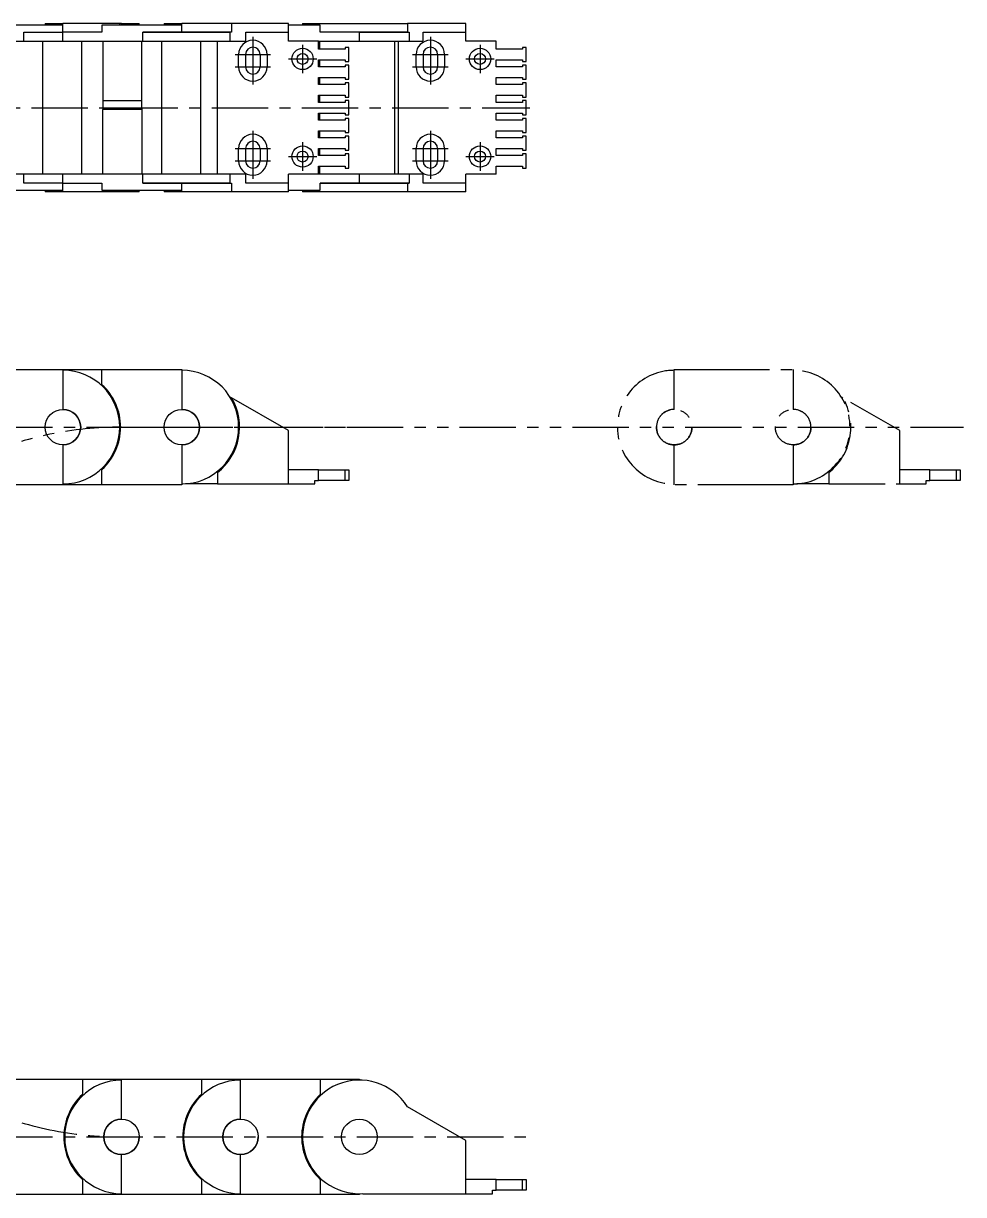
# Model space of a CAD drawing. Extents: x -236 to 879, y -598 to 95.
# Drawn here: x 349 to 879, y -565 to 95 of the extents above; entities that cross this region are included whole.
import ezdxf

# ---------------------------------------------------------------- set-up
doc = ezdxf.new("R2010")
doc.units = 0
doc.linetypes.add('CENTER', pattern=[50.8, 31.75, -6.35, 6.35, -6.35])
doc.linetypes.add('PHANTOM', pattern=[63.5, 31.75, -6.35, 6.35, -6.35, 6.35, -6.35])
doc.layers.get('0').update_dxf_attribs({"linetype": 'CONTINUOUS'})
doc.layers.add('CENTER', color=1, linetype='CONTINUOUS')

msp = doc.modelspace()

# ---------------------------------------------------------------- linework, layer by layer
at = {"color": 7, "linetype": 'CONTINUOUS'}
for p, q in [((371.370856, 94), (326.370856, 94)), ((361.370856, 95), (371.370856, 95)), ((361.370856, 95), (361.370856, 94)), ((403.370856, 95), (371.370856, 95)), ((371.370856, 94), (371.370856, 95)), ((371.370856, 90), (371.370856, 94)), ((438.370856, 94), (393.370856, 94)), ((393.370856, 94), (393.370856, 90)), ((403.370856, 94), (403.370856, 95)), ((404.370856, 95), (403.370856, 95)), ((404.370856, 95), (414.370856, 95)), ((404.370856, 94), (404.370856, 95)), ((414.370856, 94), (414.370856, 95)), ((428.370856, 95), (438.370856, 95)), ((428.370856, 95), (428.370856, 94)), ((466.392947, 95), (438.370856, 95)), ((438.370856, 94), (438.370856, 95)), ((438.370856, 90), (438.370856, 94)), ((466.392947, 95), (466.392947, 90)), ((498.370856, 95), (466.392947, 95)), ((498.370856, 90), (498.370856, 95)), ((516.370856, 94), (498.370856, 94)), ((506.370856, 95), (565.49299, 95)), ((506.370856, 95), (506.370856, 94)), ((516.370856, 90), (516.370856, 94)), ((565.49299, 95), (565.49299, 90)), ((598.370856, 95), (565.49299, 95)), ((598.370856, 90), (598.370856, 95)), ((349.370856, 90), (371.370856, 90)), ((349.370856, 85), (349.370856, 90)), ((393.370856, 90), (371.370856, 90)), ((371.370856, 85), (371.370856, 90)), ((416.370856, 85), (416.370856, 90)), ((416.370856, 90), (438.370856, 90)), ((438.370856, 90), (416.370877, 90)), ((465.49299, 90), (438.370856, 90)), ((438.370856, 90), (448.370856, 90)), ((448.370856, 90), (448.370856, 89.995)), ((448.370856, 89.995), (465.49299, 89.995)), ((465.49299, 90), (465.49299, 85)), ((466.392947, 90), (465.49299, 90)), ((474.370856, 90), (498.370856, 90)), ((474.370856, 85), (474.370856, 90)), ((498.370856, 85), (498.370856, 90)), ((538.370856, 90), (516.370856, 90)), ((538.370856, 90), (565.49299, 90)), ((565.49299, 90), (538.370856, 90)), ((538.370856, 85), (538.370856, 90)), ((565.49299, 90), (566.392947, 90)), ((566.392947, 90), (566.392947, 85)), ((574.370856, 90), (598.370856, 90)), ((574.370856, 85), (574.370856, 90)), ((598.370856, 85), (598.370856, 90)), ((304.370856, 85), (349.370856, 85)), ((349.370856, 85), (371.370856, 85)), ((359.870856, 85), (359.870856, 10)), ((371.370856, 85), (416.370856, 85)), ((381.870856, 85), (381.870856, 10)), ((393.870856, 85), (393.870856, 51.5)), ((415.870856, 51.5), (415.870856, 85)), ((416.370856, 85), (465.49299, 85)), ((426.870856, 85), (426.870856, 10)), ((448.870856, 85), (448.870856, 10)), ((458.370856, 10), (458.370856, 85)), ((465.49299, 85), (474.370856, 85)), ((515.370856, 85), (498.370856, 85)), ((515.370856, 80.5), (515.370856, 85)), ((515.370856, 85), (538.370856, 85)), ((530.370856, 80.5), (515.370856, 80.5)), ((515.870856, 85), (515.870856, 80.5)), ((530.370856, 81.5), (530.370856, 80.5)), ((532.370856, 81.5), (530.370856, 81.5)), ((532.370856, 73.5), (532.370856, 81.5)), ((538.370856, 85), (566.392947, 85)), ((558.370856, 10), (558.370856, 85)), ((560.285463, 85), (560.285463, 10)), ((566.392947, 85), (574.370856, 85)), ((615.370856, 85), (598.370856, 85)), ((615.370856, 80.5), (615.370856, 85)), ((630.370856, 80.5), (615.370856, 80.5)), ((630.370856, 81.5), (630.370856, 80.5)), ((632.370856, 81.5), (630.370856, 81.5)), ((632.370856, 73.5), (632.370856, 81.5)), ((470.370856, 70.5), (470.370856, 77.5)), ((474.270856, 77.5), (474.270856, 70.5)), ((482.470856, 77.5), (482.470856, 70.5)), ((486.370856, 77.5), (486.370856, 70.5)), ((515.370856, 70.5), (515.370856, 74.5)), ((515.370856, 74.5), (530.370856, 74.5)), ((515.870856, 74.5), (515.870856, 70.5)), ((530.370856, 74.5), (530.370856, 73.5)), ((530.370856, 73.5), (532.370856, 73.5)), ((570.370856, 70.5), (570.370856, 77.5)), ((574.270856, 77.5), (574.270856, 70.5)), ((582.470856, 77.5), (582.470856, 70.5)), ((586.370856, 77.5), (586.370856, 70.5)), ((615.370856, 70.5), (615.370856, 74.5)), ((615.370856, 74.5), (630.370856, 74.5)), ((630.370856, 74.5), (630.370856, 73.5)), ((630.370856, 73.5), (632.370856, 73.5)), ((530.370856, 70.5), (515.370856, 70.5)), ((532.370856, 71.5), (530.370856, 71.5)), ((530.370856, 71.5), (530.370856, 70.5)), ((532.370856, 63.5), (532.370856, 71.5)), ((630.370856, 70.5), (615.370856, 70.5)), ((632.370856, 71.5), (630.370856, 71.5)), ((630.370856, 71.5), (630.370856, 70.5)), ((632.370856, 63.5), (632.370856, 71.5)), ((515.370856, 60.5), (515.370856, 64.5)), ((515.370856, 64.5), (530.370856, 64.5)), ((530.370856, 60.5), (515.370856, 60.5)), ((515.870856, 64.5), (515.870856, 60.5)), ((530.370856, 64.5), (530.370856, 63.5)), ((530.370856, 63.5), (532.370856, 63.5)), ((532.370856, 61.5), (530.370856, 61.5)), ((530.370856, 61.5), (530.370856, 60.5)), ((532.370856, 53.5), (532.370856, 61.5)), ((615.370856, 60.5), (615.370856, 64.5)), ((615.370856, 64.5), (630.370856, 64.5)), ((630.370856, 60.5), (615.370856, 60.5)), ((630.370856, 64.5), (630.370856, 63.5)), ((630.370856, 63.5), (632.370856, 63.5)), ((632.370856, 61.5), (630.370856, 61.5)), ((630.370856, 61.5), (630.370856, 60.5)), ((632.370856, 53.5), (632.370856, 61.5)), ((515.370856, 50.5), (515.370856, 54.5)), ((515.370856, 54.5), (530.370856, 54.5)), ((515.870856, 54.5), (515.870856, 50.5)), ((530.370856, 54.5), (530.370856, 53.5)), ((530.370856, 53.5), (532.370856, 53.5)), ((615.370856, 50.5), (615.370856, 54.5)), ((615.370856, 54.5), (630.370856, 54.5)), ((630.370856, 54.5), (630.370856, 53.5)), ((630.370856, 53.5), (632.370856, 53.5)), ((393.870856, 51.5), (393.870856, 47.5)), ((393.870856, 51.5), (415.870856, 51.5)), ((393.870856, 47.5), (415.870856, 47.5)), ((393.870856, 47.5), (393.870856, 46.5)), ((393.870856, 10), (393.870856, 46.5)), ((415.870856, 46.5), (393.870856, 46.5)), ((415.870856, 47.5), (415.870856, 51.5)), ((415.870856, 46.5), (415.870856, 47.5)), ((415.870856, 47.5), (415.870856, 46.5)), ((415.870856, 46.5), (415.870856, 10)), ((530.370856, 50.5), (515.370856, 50.5)), ((530.370856, 51.5), (530.370856, 50.5)), ((532.370856, 51.5), (530.370856, 51.5)), ((532.370856, 43.5), (532.370856, 51.5)), ((630.370856, 50.5), (615.370856, 50.5)), ((630.370856, 51.5), (630.370856, 50.5)), ((632.370856, 51.5), (630.370856, 51.5)), ((632.370856, 43.5), (632.370856, 51.5)), ((515.370856, 40.5), (515.370856, 44.5)), ((515.370856, 44.5), (530.370856, 44.5)), ((530.370856, 40.5), (515.370856, 40.5)), ((515.870856, 44.5), (515.870856, 40.5)), ((530.370856, 44.5), (530.370856, 43.5)), ((530.370856, 43.5), (532.370856, 43.5)), ((532.370856, 41.5), (530.370856, 41.5)), ((530.370856, 41.5), (530.370856, 40.5)), ((532.370856, 33.5), (532.370856, 41.5)), ((615.370856, 40.5), (615.370856, 44.5)), ((615.370856, 44.5), (630.370856, 44.5)), ((630.370856, 40.5), (615.370856, 40.5)), ((630.370856, 44.5), (630.370856, 43.5)), ((630.370856, 43.5), (632.370856, 43.5)), ((632.370856, 41.5), (630.370856, 41.5)), ((630.370856, 41.5), (630.370856, 40.5)), ((632.370856, 33.5), (632.370856, 41.5)), ((515.370856, 30.5), (515.370856, 34.5)), ((515.370856, 34.5), (530.370856, 34.5)), ((515.870856, 34.5), (515.870856, 30.5)), ((530.370856, 34.5), (530.370856, 33.5)), ((530.370856, 33.5), (532.370856, 33.5)), ((615.370856, 30.5), (615.370856, 34.5)), ((615.370856, 34.5), (630.370856, 34.5)), ((630.370856, 34.5), (630.370856, 33.5)), ((630.370856, 33.5), (632.370856, 33.5)), ((530.370856, 30.5), (515.370856, 30.5)), ((530.370856, 31.5), (530.370856, 30.5)), ((532.370856, 31.5), (530.370856, 31.5)), ((532.370856, 23.5), (532.370856, 31.5)), ((630.370856, 30.5), (615.370856, 30.5)), ((630.370856, 31.5), (630.370856, 30.5)), ((632.370856, 31.5), (630.370856, 31.5)), ((632.370856, 23.5), (632.370856, 31.5)), ((470.370856, 17.5), (470.370856, 24.5)), ((474.270856, 24.5), (474.270856, 17.5)), ((482.470856, 24.5), (482.470856, 17.5)), ((486.370856, 24.5), (486.370856, 17.5)), ((515.370856, 20.5), (515.370856, 24.5)), ((515.370856, 24.5), (530.370856, 24.5)), ((530.370856, 20.5), (515.370856, 20.5)), ((515.870856, 24.5), (515.870856, 20.5)), ((530.370856, 24.5), (530.370856, 23.5)), ((530.370856, 23.5), (532.370856, 23.5)), ((532.370856, 21.5), (530.370856, 21.5)), ((530.370856, 21.5), (530.370856, 20.5)), ((532.370856, 13.5), (532.370856, 21.5)), ((570.370856, 17.5), (570.370856, 24.5)), ((574.270856, 24.5), (574.270856, 17.5)), ((582.470856, 24.5), (582.470856, 17.5)), ((586.370856, 24.5), (586.370856, 17.5)), ((615.370856, 20.5), (615.370856, 24.5)), ((615.370856, 24.5), (630.370856, 24.5)), ((630.370856, 20.5), (615.370856, 20.5)), ((630.370856, 24.5), (630.370856, 23.5)), ((630.370856, 23.5), (632.370856, 23.5)), ((632.370856, 21.5), (630.370856, 21.5)), ((630.370856, 21.5), (630.370856, 20.5)), ((632.370856, 13.5), (632.370856, 21.5)), ((515.370856, 10), (515.370856, 14.5)), ((515.370856, 14.5), (530.370856, 14.5)), ((515.870856, 14.5), (515.870856, 10)), ((530.370856, 14.5), (530.370856, 13.5)), ((530.370856, 13.5), (532.370856, 13.5)), ((615.370856, 10), (615.370856, 14.5)), ((615.370856, 14.5), (630.370856, 14.5)), ((630.370856, 14.5), (630.370856, 13.5)), ((630.370856, 13.5), (632.370856, 13.5)), ((349.370856, 10), (304.370856, 10)), ((371.370856, 10), (349.370856, 10)), ((349.370856, 5), (349.370856, 10)), ((416.370856, 10), (371.370856, 10)), ((371.370856, 5), (371.370856, 10)), ((465.49299, 10), (416.370856, 10)), ((416.370856, 5), (416.370856, 10)), ((465.49299, 10), (465.49299, 5)), ((474.370856, 10), (465.49299, 10)), ((474.370856, 5), (474.370856, 10)), ((515.370856, 10), (498.370856, 10)), ((538.370856, 10), (498.370856, 10)), ((498.370856, 5), (498.370856, 10)), ((566.392947, 10), (538.370856, 10)), ((538.370856, 5), (538.370856, 10)), ((566.392947, 10), (566.392947, 5)), ((574.370856, 10), (566.392947, 10)), ((574.370856, 5), (574.370856, 10)), ((615.370856, 10), (598.370856, 10)), ((598.370856, 5), (598.370856, 10)), ((326.370856, 1), (371.370856, 1)), ((371.370856, 5), (349.370856, 5)), ((361.370856, 1), (361.370856, 0)), ((371.370856, 0), (361.370856, 0)), ((371.370856, 1), (371.370856, 5)), ((371.370856, 5), (393.370856, 5)), ((371.370856, 0), (371.370856, 1)), ((403.370856, 0), (371.370856, 0)), ((393.370856, 5), (393.370856, 1)), ((393.370856, 1), (438.370856, 1)), ((403.370856, 0), (403.370856, 1)), ((404.370856, 0), (403.370856, 0)), ((414.370856, 0), (404.370646, 0)), ((404.370856, 0), (404.370856, 1)), ((414.370856, 0), (414.370856, 1)), ((438.370856, 5), (416.370856, 5)), ((416.370877, 5), (465.49299, 5)), ((428.370856, 1), (428.370856, 0)), ((448.370856, 0), (428.370856, 0)), ((438.370856, 1), (438.370856, 5)), ((448.370856, 5), (438.370856, 5)), ((438.370856, 0), (438.370856, 1)), ((466.392947, 0), (438.370856, 0)), ((465.49299, 5.005), (448.370856, 5.005)), ((448.370856, 5.005), (448.370856, 5)), ((466.392947, 0), (458.370856, 0)), ((465.49299, 5), (466.392947, 5)), ((466.392947, 5), (466.392947, 0)), ((498.370856, 0), (466.392947, 0)), ((498.370856, 5), (474.370856, 5)), ((498.370856, 0), (498.370856, 5)), ((498.370856, 1), (516.370856, 1)), ((506.370856, 1), (506.370856, 0)), ((565.49299, 0), (506.370856, 0)), ((516.370856, 1), (516.370856, 5)), ((565.49299, 5), (516.370856, 5)), ((516.370856, 5), (538.370856, 5)), ((538.370856, 5), (566.392947, 5)), ((565.49299, 5), (565.49299, 0)), ((566.392947, 5), (565.49299, 5)), ((598.370856, 0), (565.49299, 0)), ((598.370856, 5), (574.370856, 5)), ((598.370856, 0), (598.370856, 5)), ((326.370856, -100), (371.370856, -100)), ((371.370856, -100), (393.370856, -100)), ((371.370856, -100), (371.370856, -100.5)), ((371.370856, -100.5), (371.370856, -122.5)), ((393.370856, -100), (438.370856, -100)), ((393.370856, -108.578253), (393.370856, -100)), ((438.370856, -100), (438.370856, -100.5)), ((438.370856, -100.5), (438.370856, -122.5)), ((465.49299, -115.517955), (466.392947, -116.037546)), ((498.370856, -134.5), (466.392947, -116.037546)), ((498.370856, -164.5), (498.370856, -134.5)), ((371.370856, -142.5), (371.370856, -164.5)), ((438.370856, -142.5), (438.370856, -164.5)), ((393.370856, -165), (393.370856, -156.421747)), ((458.370856, -158.117377), (458.370856, -164.5)), ((515.370856, -156.5), (498.370856, -156.5)), ((515.370856, -156.5), (530.370856, -156.5)), ((515.370856, -162.5), (515.370856, -156.5)), ((530.370856, -162.5), (530.370856, -156.5)), ((530.370856, -156.5), (532.370856, -156.5)), ((532.370856, -156.5), (532.370856, -162.5)), ((371.370856, -165), (326.370856, -165)), ((371.370856, -164.5), (371.370856, -165)), ((393.370856, -165), (371.370856, -165)), ((438.370856, -165), (393.370856, -165)), ((438.370856, -164.5), (438.370856, -165)), ((440.370856, -164.5), (440.370856, -164.437439)), ((458.370856, -164.5), (440.370856, -164.5)), ((458.370856, -164.5), (498.370856, -164.5)), ((498.370856, -164.5), (513.370856, -164.5)), ((513.370856, -162.5), (515.370856, -162.5)), ((513.370856, -164.5), (513.370856, -162.5)), ((530.370856, -162.5), (515.370856, -162.5)), ((532.370856, -162.5), (530.370856, -162.5)), ((337.370856, -500), (382.370856, -500)), ((382.370856, -500), (404.370856, -500)), ((382.370856, -500), (382.370856, -508.578253)), ((404.370856, -500), (449.370856, -500)), ((404.370856, -500.5), (404.370856, -500)), ((404.370856, -522.5), (404.370856, -500.5)), ((449.370856, -500), (471.370856, -500)), ((449.370856, -500), (449.370856, -508.578253)), ((471.370856, -500), (516.370856, -500)), ((471.370856, -500.5), (471.370856, -500)), ((471.370856, -522.5), (471.370856, -500.5)), ((516.370856, -500), (538.370856, -500)), ((516.370856, -500), (516.370856, -508.578253)), ((538.370856, -500), (538.370856, -500.5)), ((598.370856, -534.5), (565.49299, -515.517955)), ((598.370856, -564.5), (598.370856, -534.5)), ((404.370856, -564.5), (404.370856, -542.5)), ((471.370856, -564.5), (471.370856, -542.5)), ((382.370856, -556.421747), (382.370856, -565)), ((449.370856, -556.421747), (449.370856, -565)), ((516.370856, -556.421747), (516.370856, -565)), ((615.370856, -556.5), (598.370856, -556.5)), ((615.370856, -556.5), (630.370856, -556.5)), ((615.370856, -562.5), (615.370856, -556.5)), ((630.370856, -562.5), (630.370856, -556.5)), ((630.370856, -556.5), (632.370856, -556.5)), ((632.370856, -556.5), (632.370856, -562.5)), ((382.370856, -565), (337.370856, -565)), ((404.370856, -565), (382.370856, -565)), ((404.370856, -565), (404.370856, -564.5)), ((449.370856, -565), (404.370856, -565)), ((471.370856, -565), (449.370856, -565)), ((471.370856, -565), (471.370856, -564.5)), ((516.370856, -565), (471.370856, -565)), ((538.370856, -565), (516.370856, -565)), ((538.370856, -564.5), (538.370856, -565)), ((540.370856, -564.437439), (540.370856, -564.5)), ((540.370856, -564.5), (598.370856, -564.5)), ((598.370856, -564.5), (613.370856, -564.5)), ((613.370856, -564.5), (613.370856, -562.5)), ((613.370856, -562.5), (615.370856, -562.5)), ((630.370856, -562.5), (615.370856, -562.5)), ((632.370856, -562.5), (630.370856, -562.5))]:
    msp.add_line(p, q, dxfattribs=at)
at = {"color": 3, "linetype": 'PHANTOM'}
for p, q in [((715.772818, -100), (760.772818, -100)), ((715.772818, -100.5), (715.772818, -100)), ((715.772818, -122.5), (715.772818, -100.5)), ((737.772818, -100), (782.772818, -100)), ((782.772818, -100), (782.772818, -100.5)), ((782.772818, -100.5), (782.772818, -122.5)), ((809.894952, -115.517955), (810.794909, -116.037546)), ((842.772818, -134.5), (810.794909, -116.037546)), ((404.370856, -132.5), (878.772818, -132.5)), ((842.772818, -164.5), (842.772818, -134.5)), ((715.772818, -164.5), (715.772818, -142.5)), ((782.772818, -142.5), (782.772818, -164.5)), ((802.772818, -158.117377), (802.772818, -164.5)), ((859.772818, -156.5), (842.772818, -156.5)), ((859.772818, -156.5), (874.772818, -156.5)), ((859.772818, -162.5), (859.772818, -156.5)), ((874.772818, -162.5), (874.772818, -156.5)), ((874.772818, -156.5), (876.772818, -156.5)), ((876.772818, -156.5), (876.772818, -162.5)), ((715.772818, -165), (715.772818, -164.5)), ((760.772818, -165), (715.772818, -165)), ((782.772818, -165), (737.772818, -165)), ((782.772818, -164.5), (782.772818, -165)), ((784.772818, -164.5), (784.772818, -164.437439)), ((802.772818, -164.5), (784.772818, -164.5)), ((802.772818, -164.5), (842.772818, -164.5)), ((842.772818, -164.5), (857.772818, -164.5)), ((857.772818, -164.5), (857.772818, -162.5)), ((857.772818, -162.5), (859.772818, -162.5)), ((874.772818, -162.5), (859.772818, -162.5)), ((876.772818, -162.5), (874.772818, -162.5))]:
    msp.add_line(p, q, dxfattribs=at)
at = {"color": 7, "linetype": 'CONTINUOUS'}
for centre, radius in [((506.370856, 75), 6), ((606.370856, 75), 6), ((506.370856, 75), 3.1), ((606.370856, 75), 3.1), ((506.370856, 20), 6), ((506.370856, 20), 3.1), ((606.370856, 20), 6), ((606.370856, 20), 3.1), ((371.370856, -132.5), 10), ((438.370856, -132.5), 10), ((404.370856, -532.5), 10), ((471.370856, -532.5), 10), ((538.370856, -532.5), 10), ((538.370856, -532.5), 10)]:
    msp.add_circle(centre, radius, dxfattribs=at)
at = {"color": 3, "linetype": 'PHANTOM'}
for centre in [(715.772818, -132.5), (782.772818, -132.5)]:
    msp.add_circle(centre, 10, dxfattribs=at)
at = {"color": 7, "linetype": 'CONTINUOUS'}
for centre, radius, start, end in [((478.370856, 77.5), 8, 0, 180), ((478.370856, 77.5), 4.1, 0, 180), ((578.370856, 77.5), 8, 0, 180), ((578.370856, 77.5), 4.1, 0, 180), ((478.370856, 70.5), 8, 180, 0), ((478.370856, 70.5), 4.1, 180, 0), ((578.370856, 70.5), 8, 180, 0), ((578.370856, 70.5), 4.1, 180, 0), ((478.370856, 24.5), 8, 0, 180), ((478.370856, 24.5), 4.1, 0, 180), ((578.370856, 24.5), 8, 0, 180), ((578.370856, 24.5), 4.1, 0, 180), ((478.370856, 17.5), 8, 180, 0), ((478.370856, 17.5), 4.1, 180, 0), ((578.370856, 17.5), 8, 180, 0), ((578.370856, 17.5), 4.1, 180, 0), ((371.370856, -132.5), 32, 270, 90), ((438.370856, -132.5), 32, 270, 90), ((371.370856, -132.5), 32.5, 312.603667, 47.396333), ((438.370856, -132.5), 32.5, 307.979872, 30.433439), ((371.370856, -132.5), 10, 270, 90), ((438.370856, -132.5), 10, 270, 90), ((404.370856, -532.5), 32, 90, 270), ((471.370856, -532.5), 32, 90, 270), ((538.370856, -532.5), 32, 32.052013, 273.583322), ((404.370856, -532.5), 32.5, 132.603667, 227.396333), ((471.370856, -532.5), 32.5, 132.603667, 227.396333), ((538.370856, -532.5), 32.5, 132.603667, 227.396333), ((404.370856, -532.5), 10, 90, 270), ((471.370856, -532.5), 10, 90, 270), ((404.370856, -532.5), 10, 270, 0), ((471.370856, -532.5), 10, 270, 0)]:
    msp.add_arc(centre, radius, start, end, dxfattribs=at)
at = {"color": 3, "linetype": 'PHANTOM'}
for centre, radius, start, end in [((715.772818, -132.5), 32, 90, 270), ((782.772818, -132.5), 32, 270, 90), ((782.772818, -132.5), 32.5, 307.979872, 30.433439), ((715.772818, -132.5), 10, 90, 270), ((782.772818, -132.5), 10, 270, 90), ((404.370856, -332.5), 200, 90, 270), ((715.772818, -132.5), 10, 270, 0)]:
    msp.add_arc(centre, radius, start, end, dxfattribs=at)
at = {"layer": 'CENTER', "color": 1, "linetype": 'CENTER'}
for p, q in [((478.370856, 87.5), (478.370856, 60.5)), ((578.370856, 87.5), (578.370856, 60.5)), ((506.370856, 83), (506.370856, 67)), ((606.370856, 83), (606.370856, 67)), ((468.370856, 77.5), (488.370856, 77.5)), ((498.370856, 75), (514.370856, 75)), ((568.370856, 77.5), (588.370856, 77.5)), ((598.370856, 75), (614.370856, 75)), ((468.370856, 70.5), (488.370856, 70.5)), ((568.370856, 70.5), (588.370856, 70.5)), ((-2, 47.5), (634.370856, 47.5)), ((478.370856, 34.5), (478.370856, 7.5)), ((578.370856, 34.5), (578.370856, 7.5)), ((506.370856, 28), (506.370856, 12)), ((606.370856, 28), (606.370856, 12)), ((468.370856, 24.5), (488.370856, 24.5)), ((498.370856, 20), (514.370856, 20)), ((568.370856, 24.5), (588.370856, 24.5)), ((598.370856, 20), (614.370856, 20)), ((468.370856, 17.5), (488.370856, 17.5)), ((568.370856, 17.5), (588.370856, 17.5)), ((232.168894, -132.5), (534.370856, -132.5)), ((232.168894, -532.5), (634.370856, -532.5))]:
    msp.add_line(p, q, dxfattribs=at)

doc.saveas('drawing.dxf')
